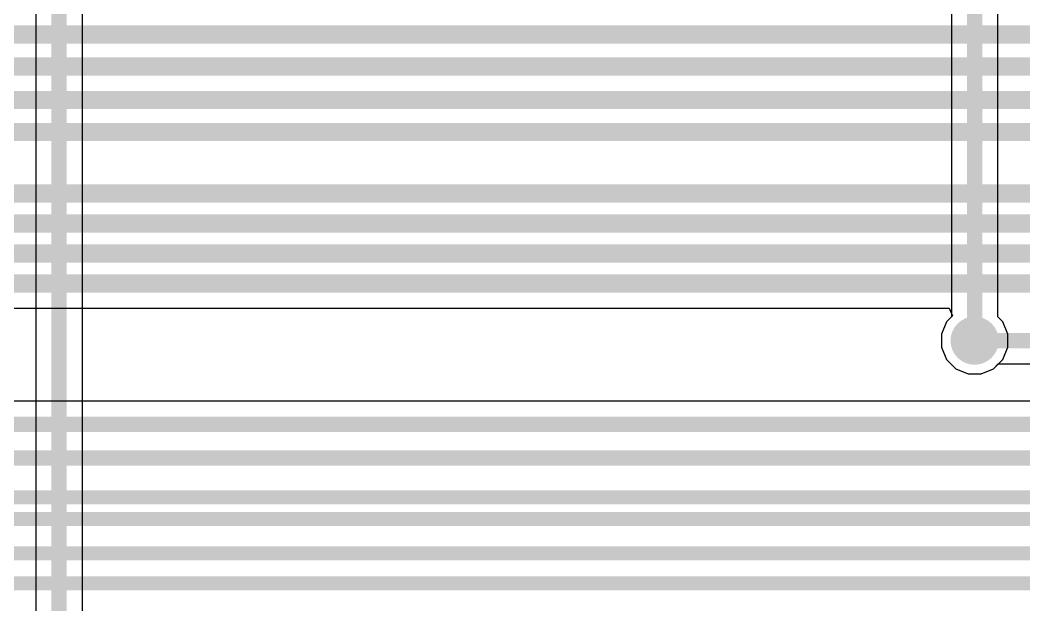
# Model space of a CAD drawing. Header units: millimetres. Extents: x 0 to 5423, y 0 to 5425.
# Drawn here: x 31.84 to 48.56, y 100.8 to 110.55 of the extents above; entities that cross this region are included whole.
import ezdxf

# ---------------------------------------------------------------- set-up
doc = ezdxf.new("R2010")
doc.units = ezdxf.units.MM
for name, color, linetype in [('BottomLayer', 5, 'Continuous'), ('BottomSolder', 6, 'Continuous'), ('TopLayer', 1, 'Continuous'), ('TopSolder', 216, 'Continuous'), ('ViaHoleLayer', 16, 'Continuous')]:
    doc.layers.add(name, color=color, linetype=linetype)

msp = doc.modelspace()

# ---------------------------------------------------------------- hatches: boundary and pattern name
at = {"layer": 'BottomLayer'}
h = msp.add_hatch(color=5, dxfattribs=at)
edge = h.paths.add_edge_path()
edge.add_arc((47.743, 105.207), 0.3, 0, 360)
at = {"layer": 'BottomSolder'}
h = msp.add_hatch(color=6, dxfattribs=at)
edge = h.paths.add_edge_path()
edge.add_arc((47.743, 105.207), 0.402, 0, 360)
at = {"layer": 'TopLayer'}
h = msp.add_hatch(color=1, dxfattribs=at)
edge = h.paths.add_edge_path()
edge.add_arc((47.743, 105.207), 0.3, 0, 360)
at = {"layer": 'TopSolder'}
h = msp.add_hatch(color=216, dxfattribs=at)
edge = h.paths.add_edge_path()
edge.add_arc((47.743, 105.207), 0.402, 0, 360)
at = {"layer": 'ViaHoleLayer'}
h = msp.add_hatch(color=16, dxfattribs=at)
edge = h.paths.add_edge_path()
edge.add_arc((47.743, 105.207), 0.15, 0, 360)

# ---------------------------------------------------------------- linework, layer by layer
at = {"layer": 'BottomLayer'}
for p, q in [((47.355, 119.354), (47.355, 105.602)), ((48.132, 105.602), (48.132, 119.354)), ((32.098, 111.023), (32.098, 100.488)), ((32.875, 78.207), (32.875, 110.862)), ((47.355, 105.602), (47.273, 105.521)), ((48.213, 105.521), (48.132, 105.602)), ((47.273, 105.521), (47.189, 105.317)), ((48.297, 105.317), (48.213, 105.521)), ((47.189, 105.317), (47.189, 105.097)), ((48.297, 105.097), (48.297, 105.317)), ((47.189, 105.097), (47.273, 104.893)), ((48.213, 104.893), (48.297, 105.097)), ((47.273, 104.893), (47.429, 104.737)), ((48.057, 104.737), (48.213, 104.893)), ((47.429, 104.737), (47.633, 104.653)), ((47.853, 104.653), (48.057, 104.737)), ((47.633, 104.653), (47.853, 104.653))]:
    msp.add_line(p, q, dxfattribs=at)
at = {"layer": 'BottomLayer', "const_width": 0.254}
for points in [[(47.743, 105.207), (47.743, 119.749)], [(32.486, 33.579), (32.486, 111.023)]]:
    msp.add_lwpolyline(points, dxfattribs=at)
at = {"layer": 'BottomLayer', "const_width": 0.127}
msp.add_lwpolyline([(47.68, 105.207, 1), (47.807, 105.207, 1)], format="xyb", close=True, dxfattribs=at)
at = {"layer": 'TopLayer'}
for p, q in [((17.204, 105.747), (47.32, 105.747)), ((47.32, 105.747), (47.373, 105.62)), ((47.373, 105.62), (47.273, 105.521)), ((47.273, 105.521), (47.189, 105.317)), ((47.189, 105.317), (47.189, 105.097)), ((47.189, 105.097), (47.273, 104.893)), ((47.273, 104.893), (47.429, 104.737)), ((47.429, 104.737), (47.633, 104.653)), ((47.853, 104.653), (48.057, 104.737)), ((48.057, 104.737), (48.138, 104.818)), ((48.138, 104.818), (49.839, 104.818)), ((47.633, 104.653), (47.853, 104.653)), ((49.631, 104.198), (8.89, 104.198))]:
    msp.add_line(p, q, dxfattribs=at)
for points, const_width in [([(19.888, 110.312), (54.775, 110.312)], 0.305), ([(19.456, 109.779), (54.127, 109.779)], 0.305), ([(19.177, 109.22), (54.051, 109.22)], 0.305), ([(18.923, 108.687), (53.974, 108.687)], 0.305), ([(13.293, 107.661), (53.585, 107.661)], 0.305), ([(15.188, 107.161), (53.585, 107.161)], 0.305), ([(16.136, 106.661), (53.585, 106.661)], 0.305), ([(17.033, 106.161), (53.585, 106.161)], 0.305), ([(47.743, 105.207), (49.839, 105.207)], 0.254), ([(1.448, 103.81), (49.792, 103.81)], 0.254), ([(3.429, 103.251), (51.287, 103.251)], 0.254), ([(23.595, 102.592), (52.798, 102.592)], 0.234), ([(23.745, 102.231), (52.798, 102.231)], 0.234), ([(24.322, 101.661), (53.585, 101.661)], 0.234), ([(24.53, 101.161), (53.585, 101.161)], 0.234)]:
    msp.add_lwpolyline(points, dxfattribs=dict(at, const_width=const_width))
at = {"layer": 'TopLayer', "const_width": 0.127}
msp.add_lwpolyline([(47.68, 105.207, 1), (47.807, 105.207, 1)], format="xyb", close=True, dxfattribs=at)

doc.saveas('drawing.dxf')
